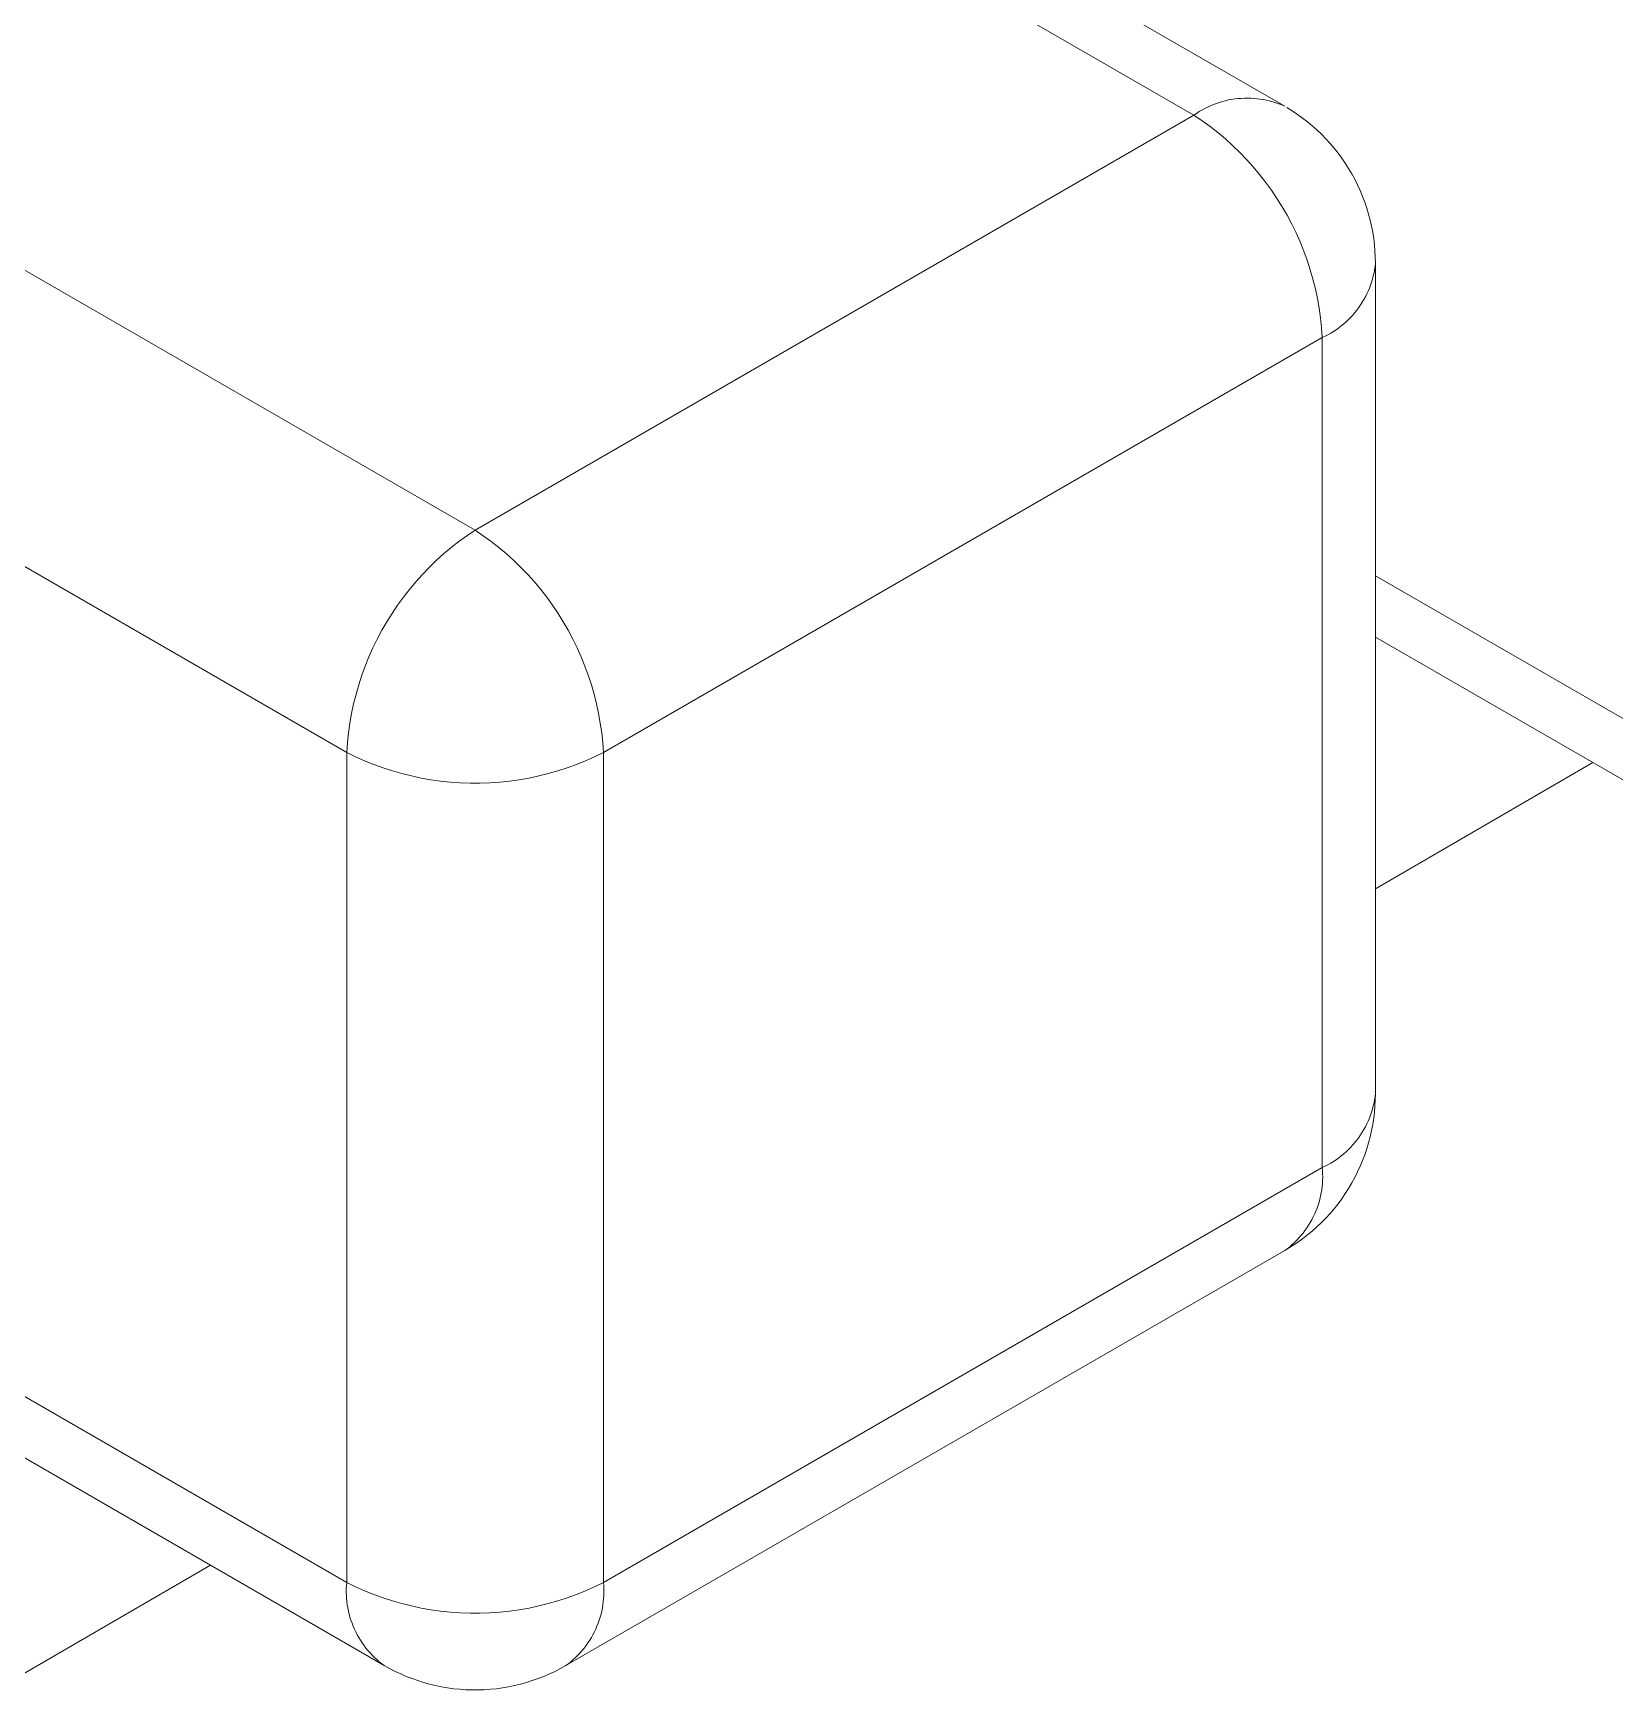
# Model space of a CAD drawing. Header units: millimetres. Extents: x -30 to 4992, y -440 to 3111.
# Drawn here: x 1311.12 to 1339.74, y 109.24 to 139.29 of the extents above; entities that cross this region are included whole.
import ezdxf

# ---------------------------------------------------------------- set-up
doc = ezdxf.new("R2010")
doc.units = ezdxf.units.MM
doc.layers.add('ZANO_R', color=7, linetype='Continuous', lineweight=0)

msp = doc.modelspace()

# ---------------------------------------------------------------- linework, layer by layer
at = {"layer": 'ZANO_R'}
for p, q in [((502.413, 617.946), (1333.764, 137.966)), ((487.767, 610.275), (1319.117, 130.295)), ((1332.122, 137.803), (1315.054, 147.657)), ((1332.267, 137.896), (1332.318, 137.923)), ((1332.318, 137.923), (1332.369, 137.949)), ((1332.369, 137.949), (1332.422, 137.973)), ((1332.422, 137.973), (1332.475, 137.995)), ((1332.475, 137.995), (1332.529, 138.016)), ((1332.529, 138.016), (1332.583, 138.034)), ((1332.583, 138.034), (1332.638, 138.051)), ((1332.638, 138.051), (1332.694, 138.065)), ((1332.694, 138.065), (1332.75, 138.078)), ((1332.75, 138.078), (1332.807, 138.088)), ((1332.807, 138.088), (1332.864, 138.097)), ((1332.864, 138.097), (1332.921, 138.104)), ((1332.921, 138.104), (1332.978, 138.108)), ((1332.978, 138.108), (1333.036, 138.111)), ((1333.036, 138.111), (1333.094, 138.112)), ((1333.094, 138.112), (1333.151, 138.11)), ((1333.151, 138.11), (1333.209, 138.107)), ((1333.209, 138.107), (1333.266, 138.102)), ((1333.266, 138.102), (1333.323, 138.094)), ((1333.323, 138.094), (1333.38, 138.085)), ((1333.38, 138.085), (1333.436, 138.074)), ((1333.436, 138.074), (1333.492, 138.061)), ((1333.492, 138.061), (1333.548, 138.045)), ((1333.548, 138.045), (1333.603, 138.028)), ((1333.603, 138.028), (1333.657, 138.009)), ((1333.657, 138.009), (1333.711, 137.988)), ((1333.711, 137.988), (1333.764, 137.966)), ((1333.806, 137.941), (1333.902, 137.881)), ((1319.117, 130.295), (1332.122, 137.803)), ((1332.122, 137.803), (1332.169, 137.836)), ((1332.122, 137.803), (1332.27, 137.703)), ((1332.169, 137.836), (1332.218, 137.867)), ((1332.218, 137.867), (1332.267, 137.896)), ((1332.27, 137.703), (1332.414, 137.598)), ((1332.414, 137.598), (1332.554, 137.488)), ((1333.902, 137.881), (1333.996, 137.818)), ((1333.996, 137.818), (1334.088, 137.752)), ((1334.088, 137.752), (1334.177, 137.683)), ((1334.177, 137.683), (1334.264, 137.611)), ((1334.264, 137.611), (1334.348, 137.536)), ((1316.795, 126.273), (1297.405, 137.468)), ((1332.554, 137.488), (1332.691, 137.373)), ((1332.691, 137.373), (1332.823, 137.253)), ((1334.348, 137.536), (1334.43, 137.458)), ((1334.43, 137.458), (1334.509, 137.377)), ((1334.509, 137.377), (1334.585, 137.293)), ((1332.823, 137.253), (1332.952, 137.129)), ((1332.952, 137.129), (1333.076, 137)), ((1333.076, 137), (1333.195, 136.868)), ((1334.585, 137.293), (1334.658, 137.207)), ((1334.658, 137.207), (1334.729, 137.119)), ((1334.729, 137.119), (1334.796, 137.028)), ((1334.796, 137.028), (1334.86, 136.935)), ((1333.195, 136.868), (1333.31, 136.731)), ((1333.31, 136.731), (1333.419, 136.59)), ((1334.86, 136.935), (1334.921, 136.84)), ((1334.921, 136.84), (1334.978, 136.742)), ((1334.978, 136.742), (1335.032, 136.643)), ((1333.419, 136.59), (1333.524, 136.446)), ((1333.524, 136.446), (1333.624, 136.298)), ((1335.032, 136.643), (1335.083, 136.542)), ((1335.083, 136.542), (1335.13, 136.439)), ((1335.13, 136.439), (1335.173, 136.335)), ((1333.624, 136.298), (1333.719, 136.146)), ((1333.719, 136.146), (1333.808, 135.992)), ((1335.173, 136.335), (1335.213, 136.229)), ((1335.213, 136.229), (1335.25, 136.122)), ((1335.25, 136.122), (1335.282, 136.014)), ((1333.808, 135.992), (1333.892, 135.834)), ((1333.892, 135.834), (1333.97, 135.674)), ((1335.282, 136.014), (1335.311, 135.905)), ((1335.311, 135.905), (1335.336, 135.795)), ((1335.336, 135.795), (1335.357, 135.684)), ((1333.97, 135.674), (1334.043, 135.511)), ((1334.043, 135.511), (1334.11, 135.345)), ((1335.357, 135.684), (1335.375, 135.572)), ((1335.375, 135.572), (1335.388, 135.46)), ((1334.11, 135.345), (1334.171, 135.178)), ((1335.388, 135.46), (1335.398, 135.347)), ((1335.398, 135.347), (1335.404, 135.234)), ((1335.404, 135.234), (1335.406, 135.121)), ((1334.171, 135.178), (1334.226, 135.008)), ((1334.226, 135.008), (1334.275, 134.836)), ((1335.367, 134.895), (1335.352, 134.839)), ((1335.38, 134.951), (1335.367, 134.895)), ((1335.39, 135.007), (1335.38, 134.951)), ((1335.399, 135.064), (1335.39, 135.007)), ((1335.406, 135.121), (1335.399, 135.064)), ((1335.406, 135.121), (1335.406, 120.105)), ((1334.275, 134.836), (1334.319, 134.663)), ((1334.319, 134.663), (1334.356, 134.489)), ((1335.275, 134.622), (1335.251, 134.57)), ((1335.297, 134.675), (1335.275, 134.622)), ((1335.317, 134.729), (1335.297, 134.675)), ((1335.336, 134.784), (1335.317, 134.729)), ((1335.352, 134.839), (1335.336, 134.784)), ((1334.356, 134.489), (1334.387, 134.313)), ((1334.387, 134.313), (1334.412, 134.136)), ((1335.104, 134.323), (1335.07, 134.276)), ((1335.137, 134.37), (1335.104, 134.323)), ((1335.168, 134.418), (1335.137, 134.37)), ((1335.197, 134.468), (1335.168, 134.418)), ((1335.225, 134.518), (1335.197, 134.468)), ((1335.251, 134.57), (1335.225, 134.518)), ((1334.412, 134.136), (1334.431, 133.959)), ((1334.832, 134.027), (1334.787, 133.99)), ((1334.875, 134.065), (1334.832, 134.027)), ((1334.917, 134.104), (1334.875, 134.065)), ((1334.957, 134.145), (1334.917, 134.104)), ((1334.996, 134.188), (1334.957, 134.145)), ((1335.034, 134.231), (1334.996, 134.188)), ((1335.07, 134.276), (1335.034, 134.231)), ((1334.444, 133.781), (1321.44, 126.273)), ((1334.431, 133.959), (1334.444, 133.781)), ((1334.496, 133.805), (1334.444, 133.781)), ((1334.444, 118.765), (1334.444, 133.781)), ((1334.547, 133.832), (1334.496, 133.805)), ((1334.597, 133.86), (1334.547, 133.832)), ((1334.646, 133.89), (1334.597, 133.86)), ((1334.695, 133.922), (1334.646, 133.89)), ((1334.741, 133.955), (1334.695, 133.922)), ((1334.787, 133.99), (1334.741, 133.955)), ((1318.685, 129.98), (1318.825, 130.09)), ((1318.825, 130.09), (1318.97, 130.195)), ((1318.97, 130.195), (1319.117, 130.295)), ((1319.117, 130.295), (1319.265, 130.195)), ((1319.265, 130.195), (1319.409, 130.09)), ((1319.409, 130.09), (1319.55, 129.98)), ((1318.416, 129.745), (1318.548, 129.865)), ((1318.548, 129.865), (1318.685, 129.98)), ((1319.55, 129.98), (1319.687, 129.865)), ((1319.687, 129.865), (1319.819, 129.745)), ((1318.044, 129.36), (1318.164, 129.492)), ((1318.164, 129.492), (1318.288, 129.621)), ((1318.288, 129.621), (1318.416, 129.745)), ((1319.819, 129.745), (1319.947, 129.621)), ((1319.947, 129.621), (1320.071, 129.492)), ((1320.071, 129.492), (1320.191, 129.36)), ((1317.82, 129.082), (1317.93, 129.223)), ((1317.93, 129.223), (1318.044, 129.36)), ((1320.191, 129.36), (1320.305, 129.223)), ((1320.305, 129.223), (1320.415, 129.082)), ((1335.406, 129.471), (1341.875, 125.736)), ((1317.615, 128.79), (1317.715, 128.938)), ((1317.715, 128.938), (1317.82, 129.082)), ((1320.415, 129.082), (1320.52, 128.938)), ((1320.52, 128.938), (1320.62, 128.79)), ((1317.431, 128.484), (1317.521, 128.638)), ((1317.521, 128.638), (1317.615, 128.79)), ((1320.62, 128.79), (1320.714, 128.638)), ((1320.714, 128.638), (1320.803, 128.484)), ((1317.269, 128.166), (1317.348, 128.326)), ((1317.348, 128.326), (1317.431, 128.484)), ((1320.803, 128.484), (1320.887, 128.326)), ((1320.887, 128.326), (1320.966, 128.166)), ((1342.555, 124.233), (1335.406, 128.361)), ((1317.13, 127.837), (1317.197, 128.003)), ((1317.197, 128.003), (1317.269, 128.166)), ((1320.966, 128.166), (1321.038, 128.003)), ((1321.038, 128.003), (1321.105, 127.837)), ((1317.069, 127.67), (1317.13, 127.837)), ((1321.105, 127.837), (1321.166, 127.67)), ((1316.964, 127.328), (1317.013, 127.5)), ((1317.013, 127.5), (1317.069, 127.67)), ((1321.166, 127.67), (1321.222, 127.5)), ((1321.222, 127.5), (1321.271, 127.328)), ((1316.883, 126.981), (1316.921, 127.155)), ((1316.921, 127.155), (1316.964, 127.328)), ((1321.271, 127.328), (1321.314, 127.155)), ((1321.314, 127.155), (1321.352, 126.981)), ((1316.827, 126.628), (1316.852, 126.805)), ((1316.852, 126.805), (1316.883, 126.981)), ((1321.352, 126.981), (1321.383, 126.805)), ((1321.383, 126.805), (1321.408, 126.628)), ((1316.808, 126.451), (1316.827, 126.628)), ((1321.408, 126.628), (1321.427, 126.451)), ((1316.795, 126.273), (1316.808, 126.451)), ((1316.956, 126.195), (1316.795, 126.273)), ((1316.795, 111.257), (1316.795, 126.273)), ((1317.119, 126.122), (1316.956, 126.195)), ((1321.279, 126.195), (1321.116, 126.122)), ((1321.44, 126.273), (1321.279, 126.195)), ((1321.427, 126.451), (1321.44, 126.273)), ((1321.44, 126.273), (1321.44, 111.257)), ((1317.285, 126.056), (1317.119, 126.122)), ((1317.452, 125.995), (1317.285, 126.056)), ((1317.622, 125.94), (1317.452, 125.995)), ((1317.794, 125.891), (1317.622, 125.94)), ((1317.967, 125.848), (1317.794, 125.891)), ((1320.441, 125.891), (1320.268, 125.848)), ((1320.613, 125.94), (1320.441, 125.891)), ((1320.783, 125.995), (1320.613, 125.94)), ((1320.95, 126.056), (1320.783, 125.995)), ((1321.116, 126.122), (1320.95, 126.056)), ((1339.339, 126.09), (1335.406, 123.806)), ((1318.142, 125.811), (1317.967, 125.848)), ((1318.317, 125.78), (1318.142, 125.811)), ((1318.494, 125.755), (1318.317, 125.78)), ((1318.672, 125.737), (1318.494, 125.755)), ((1318.85, 125.724), (1318.672, 125.737)), ((1319.028, 125.718), (1318.85, 125.724)), ((1319.207, 125.718), (1319.028, 125.718)), ((1319.385, 125.724), (1319.207, 125.718)), ((1319.563, 125.737), (1319.385, 125.724)), ((1319.741, 125.755), (1319.563, 125.737)), ((1319.917, 125.78), (1319.741, 125.755)), ((1320.093, 125.811), (1319.917, 125.78)), ((1320.268, 125.848), (1320.093, 125.811)), ((1335.367, 119.878), (1335.352, 119.823)), ((1335.38, 119.935), (1335.367, 119.878)), ((1335.39, 119.991), (1335.38, 119.935)), ((1335.398, 119.88), (1335.388, 119.767)), ((1335.399, 120.048), (1335.39, 119.991)), ((1335.404, 119.992), (1335.398, 119.88)), ((1335.406, 120.105), (1335.399, 120.048)), ((1335.406, 120.105), (1335.404, 119.992)), ((1335.275, 119.606), (1335.251, 119.554)), ((1335.297, 119.659), (1335.275, 119.606)), ((1335.317, 119.713), (1335.297, 119.659)), ((1335.336, 119.768), (1335.317, 119.713)), ((1335.352, 119.823), (1335.336, 119.768)), ((1335.375, 119.655), (1335.357, 119.543)), ((1335.388, 119.767), (1335.375, 119.655)), ((1335.104, 119.306), (1335.07, 119.26)), ((1335.137, 119.354), (1335.104, 119.306)), ((1335.168, 119.402), (1335.137, 119.354)), ((1335.197, 119.452), (1335.168, 119.402)), ((1335.225, 119.502), (1335.197, 119.452)), ((1335.251, 119.554), (1335.225, 119.502)), ((1335.311, 119.322), (1335.282, 119.213)), ((1335.336, 119.432), (1335.311, 119.322)), ((1335.357, 119.543), (1335.336, 119.432)), ((1334.787, 118.974), (1334.741, 118.939)), ((1334.832, 119.011), (1334.787, 118.974)), ((1334.875, 119.049), (1334.832, 119.011)), ((1334.917, 119.088), (1334.875, 119.049)), ((1334.957, 119.129), (1334.917, 119.088)), ((1334.996, 119.172), (1334.957, 119.129)), ((1335.034, 119.215), (1334.996, 119.172)), ((1335.07, 119.26), (1335.034, 119.215)), ((1335.213, 118.997), (1335.173, 118.892)), ((1335.25, 119.105), (1335.213, 118.997)), ((1335.282, 119.213), (1335.25, 119.105)), ((1321.44, 111.257), (1334.444, 118.765)), ((1334.496, 118.789), (1334.444, 118.765)), ((1334.444, 118.765), (1334.449, 118.707)), ((1334.449, 118.707), (1334.451, 118.65)), ((1334.547, 118.816), (1334.496, 118.789)), ((1334.597, 118.844), (1334.547, 118.816)), ((1334.646, 118.874), (1334.597, 118.844)), ((1334.695, 118.906), (1334.646, 118.874)), ((1334.741, 118.939), (1334.695, 118.906)), ((1335.083, 118.685), (1335.032, 118.584)), ((1335.13, 118.788), (1335.083, 118.685)), ((1335.173, 118.892), (1335.13, 118.788)), ((1334.442, 118.42), (1334.434, 118.363)), ((1334.447, 118.477), (1334.442, 118.42)), ((1334.45, 118.535), (1334.447, 118.477)), ((1334.452, 118.592), (1334.45, 118.535)), ((1334.451, 118.65), (1334.452, 118.592)), ((1334.921, 118.387), (1334.86, 118.292)), ((1334.978, 118.485), (1334.921, 118.387)), ((1335.032, 118.584), (1334.978, 118.485)), ((1334.368, 118.083), (1334.349, 118.029)), ((1334.385, 118.138), (1334.368, 118.083)), ((1334.4, 118.193), (1334.385, 118.138)), ((1334.413, 118.249), (1334.4, 118.193)), ((1334.425, 118.306), (1334.413, 118.249)), ((1334.434, 118.363), (1334.425, 118.306)), ((1334.729, 118.108), (1334.658, 118.02)), ((1334.796, 118.199), (1334.729, 118.108)), ((1334.86, 118.292), (1334.796, 118.199)), ((1334.225, 117.769), (1334.196, 117.719)), ((1334.254, 117.819), (1334.225, 117.769)), ((1334.28, 117.87), (1334.254, 117.819)), ((1334.305, 117.922), (1334.28, 117.87)), ((1334.328, 117.975), (1334.305, 117.922)), ((1334.349, 118.029), (1334.328, 117.975)), ((1334.43, 117.769), (1334.348, 117.691)), ((1334.509, 117.85), (1334.43, 117.769)), ((1334.585, 117.933), (1334.509, 117.85)), ((1334.658, 118.02), (1334.585, 117.933)), ((1334.021, 117.491), (1333.982, 117.449)), ((1334.088, 117.475), (1333.996, 117.409)), ((1334.059, 117.534), (1334.021, 117.491)), ((1334.096, 117.579), (1334.059, 117.534)), ((1334.177, 117.544), (1334.088, 117.475)), ((1334.131, 117.624), (1334.096, 117.579)), ((1334.164, 117.671), (1334.131, 117.624)), ((1334.196, 117.719), (1334.164, 117.671)), ((1334.264, 117.616), (1334.177, 117.544)), ((1334.348, 117.691), (1334.264, 117.616)), ((1333.764, 117.261), (1320.759, 109.753)), ((1333.81, 117.296), (1333.764, 117.261)), ((1333.902, 117.346), (1333.806, 117.286)), ((1333.855, 117.332), (1333.81, 117.296)), ((1333.899, 117.369), (1333.855, 117.332)), ((1333.941, 117.408), (1333.899, 117.369)), ((1333.996, 117.409), (1333.902, 117.346)), ((1333.982, 117.449), (1333.941, 117.408)), ((1310.326, 114.992), (1316.795, 111.257)), ((1317.475, 109.753), (1310.326, 113.881)), ((1314.331, 111.569), (1310.326, 109.243)), ((1316.788, 111.142), (1316.791, 111.199)), ((1316.791, 111.199), (1316.795, 111.257)), ((1316.956, 111.179), (1316.795, 111.257)), ((1317.119, 111.106), (1316.956, 111.179)), ((1321.279, 111.179), (1321.116, 111.106)), ((1321.44, 111.257), (1321.279, 111.179)), ((1321.44, 111.257), (1321.444, 111.199)), ((1321.444, 111.199), (1321.447, 111.142)), ((1316.787, 111.084), (1316.788, 111.142)), ((1316.789, 111.026), (1316.787, 111.084)), ((1316.792, 110.969), (1316.789, 111.026)), ((1316.798, 110.912), (1316.792, 110.969)), ((1316.805, 110.855), (1316.798, 110.912)), ((1317.285, 111.04), (1317.119, 111.106)), ((1317.452, 110.979), (1317.285, 111.04)), ((1317.622, 110.924), (1317.452, 110.979)), ((1317.794, 110.875), (1317.622, 110.924)), ((1317.967, 110.832), (1317.794, 110.875)), ((1320.441, 110.875), (1320.268, 110.832)), ((1320.613, 110.924), (1320.441, 110.875)), ((1320.783, 110.979), (1320.613, 110.924)), ((1320.95, 111.04), (1320.783, 110.979)), ((1321.116, 111.106), (1320.95, 111.04)), ((1321.437, 110.912), (1321.43, 110.855)), ((1321.443, 110.969), (1321.437, 110.912)), ((1321.446, 111.026), (1321.443, 110.969)), ((1321.447, 111.084), (1321.446, 111.026)), ((1321.447, 111.142), (1321.447, 111.084)), ((1316.814, 110.798), (1316.805, 110.855)), ((1316.826, 110.741), (1316.814, 110.798)), ((1316.839, 110.685), (1316.826, 110.741)), ((1316.854, 110.63), (1316.839, 110.685)), ((1316.872, 110.575), (1316.854, 110.63)), ((1316.891, 110.52), (1316.872, 110.575)), ((1318.142, 110.795), (1317.967, 110.832)), ((1318.317, 110.764), (1318.142, 110.795)), ((1318.494, 110.739), (1318.317, 110.764)), ((1318.672, 110.721), (1318.494, 110.739)), ((1318.85, 110.708), (1318.672, 110.721)), ((1319.028, 110.702), (1318.85, 110.708)), ((1319.207, 110.702), (1319.028, 110.702)), ((1319.385, 110.708), (1319.207, 110.702)), ((1319.563, 110.721), (1319.385, 110.708)), ((1319.741, 110.739), (1319.563, 110.721)), ((1319.917, 110.764), (1319.741, 110.739)), ((1320.093, 110.795), (1319.917, 110.764)), ((1320.268, 110.832), (1320.093, 110.795)), ((1321.363, 110.575), (1321.344, 110.52)), ((1321.38, 110.63), (1321.363, 110.575)), ((1321.396, 110.685), (1321.38, 110.63)), ((1321.409, 110.741), (1321.396, 110.685)), ((1321.42, 110.798), (1321.409, 110.741)), ((1321.43, 110.855), (1321.42, 110.798)), ((1316.912, 110.467), (1316.891, 110.52)), ((1316.934, 110.414), (1316.912, 110.467)), ((1316.959, 110.362), (1316.934, 110.414)), ((1316.986, 110.311), (1316.959, 110.362)), ((1317.014, 110.261), (1316.986, 110.311)), ((1317.044, 110.211), (1317.014, 110.261)), ((1321.221, 110.261), (1321.191, 110.211)), ((1321.249, 110.311), (1321.221, 110.261)), ((1321.276, 110.362), (1321.249, 110.311)), ((1321.3, 110.414), (1321.276, 110.362)), ((1321.323, 110.467), (1321.3, 110.414)), ((1321.344, 110.52), (1321.323, 110.467)), ((1317.075, 110.163), (1317.044, 110.211)), ((1317.109, 110.116), (1317.075, 110.163)), ((1317.144, 110.07), (1317.109, 110.116)), ((1317.18, 110.026), (1317.144, 110.07)), ((1317.218, 109.983), (1317.18, 110.026)), ((1317.257, 109.941), (1317.218, 109.983)), ((1321.017, 109.983), (1320.977, 109.941)), ((1321.055, 110.026), (1321.017, 109.983)), ((1321.091, 110.07), (1321.055, 110.026)), ((1321.126, 110.116), (1321.091, 110.07)), ((1321.16, 110.163), (1321.126, 110.116)), ((1321.191, 110.211), (1321.16, 110.163)), ((1317.298, 109.9), (1317.257, 109.941)), ((1317.341, 109.861), (1317.298, 109.9)), ((1317.384, 109.824), (1317.341, 109.861)), ((1317.429, 109.788), (1317.384, 109.824)), ((1317.475, 109.753), (1317.429, 109.788)), ((1317.572, 109.699), (1317.475, 109.753)), ((1317.671, 109.649), (1317.572, 109.699)), ((1320.662, 109.699), (1320.564, 109.649)), ((1320.759, 109.753), (1320.662, 109.699)), ((1320.806, 109.788), (1320.759, 109.753)), ((1320.851, 109.824), (1320.806, 109.788)), ((1320.894, 109.861), (1320.851, 109.824)), ((1320.936, 109.9), (1320.894, 109.861)), ((1320.977, 109.941), (1320.936, 109.9)), ((1317.772, 109.602), (1317.671, 109.649)), ((1317.873, 109.558), (1317.772, 109.602)), ((1317.977, 109.518), (1317.873, 109.558)), ((1318.082, 109.481), (1317.977, 109.518)), ((1318.187, 109.448), (1318.082, 109.481)), ((1318.294, 109.418), (1318.187, 109.448)), ((1318.402, 109.392), (1318.294, 109.418)), ((1318.511, 109.37), (1318.402, 109.392)), ((1318.62, 109.351), (1318.511, 109.37)), ((1319.724, 109.37), (1319.615, 109.351)), ((1319.833, 109.392), (1319.724, 109.37)), ((1319.941, 109.418), (1319.833, 109.392)), ((1320.048, 109.448), (1319.941, 109.418)), ((1320.153, 109.481), (1320.048, 109.448)), ((1320.258, 109.518), (1320.153, 109.481)), ((1320.361, 109.558), (1320.258, 109.518)), ((1320.463, 109.602), (1320.361, 109.558)), ((1320.564, 109.649), (1320.463, 109.602)), ((1318.73, 109.336), (1318.62, 109.351)), ((1318.84, 109.325), (1318.73, 109.336)), ((1318.951, 109.317), (1318.84, 109.325)), ((1319.062, 109.314), (1318.951, 109.317)), ((1319.173, 109.314), (1319.062, 109.314)), ((1319.284, 109.317), (1319.173, 109.314)), ((1319.394, 109.325), (1319.284, 109.317)), ((1319.505, 109.336), (1319.394, 109.325)), ((1319.615, 109.351), (1319.505, 109.336))]:
    msp.add_line(p, q, dxfattribs=at)

doc.saveas('drawing.dxf')
